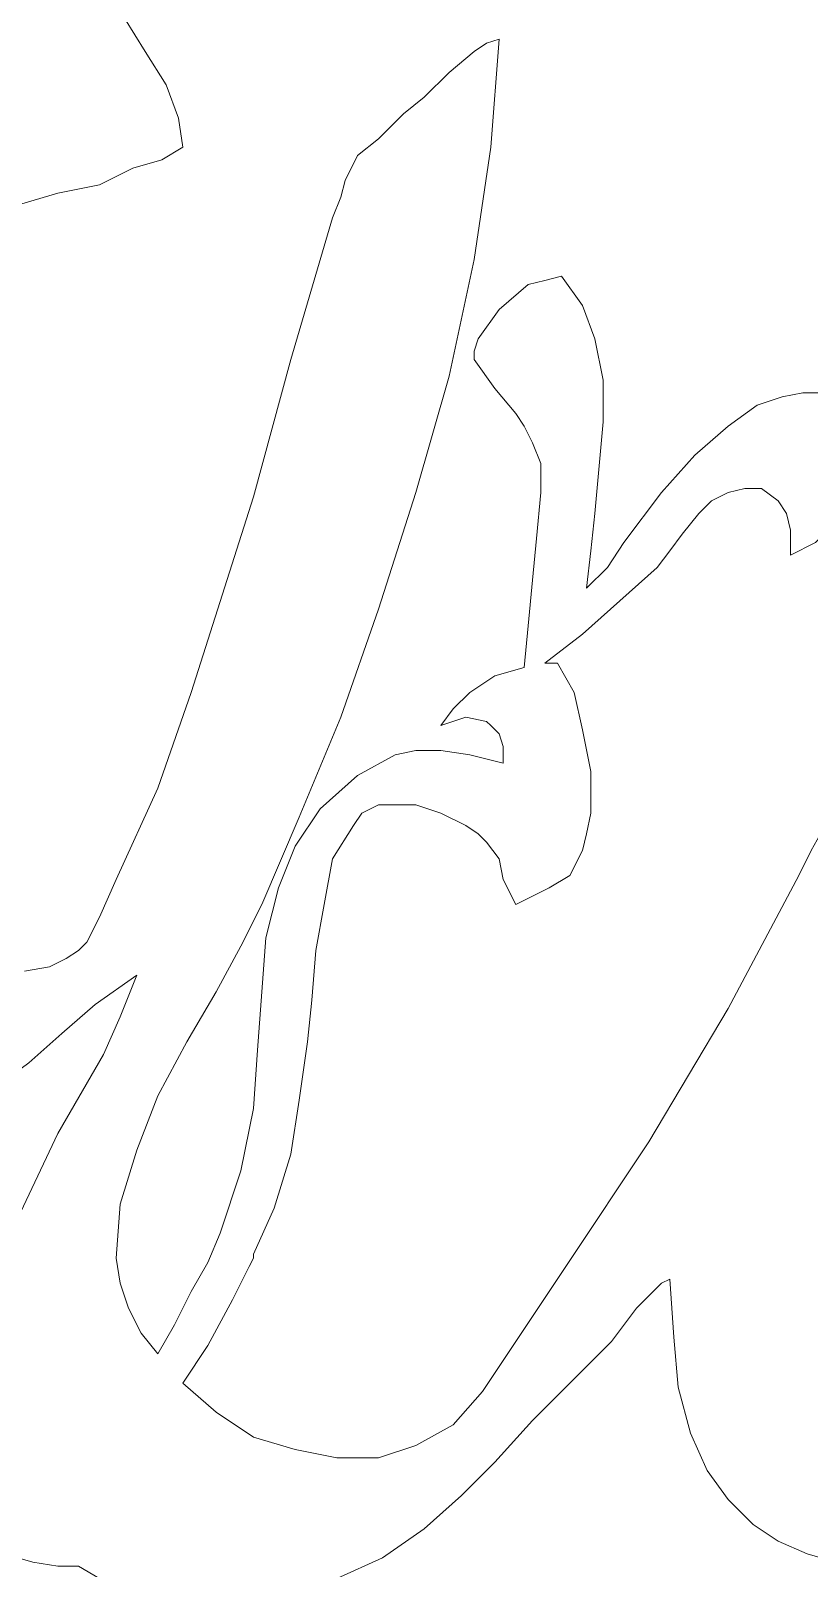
# Model space of a CAD drawing. Header units: centimetres. Extents: x -51 to 51, y -37 to 37.
# Drawn here: x -34.04 to -29.09, y -28.38 to -18.61 of the extents above; entities that cross this region are included whole.
import ezdxf

# ---------------------------------------------------------------- set-up
doc = ezdxf.new("R2010")
doc.units = ezdxf.units.CM
doc.header["$MEASUREMENT"] = 0
doc.layers.add('Layer 1', color=7, linetype='Continuous')

msp = doc.modelspace()

# ---------------------------------------------------------------- linework, layer by layer
at = {"layer": 'Layer 1', "lineweight": 9}
for points, knots in [([(-33.99699, -17.92386), (-33.99699, -17.92386), (-33.89125, -18.0296), (-33.89125, -18.0296), (-33.89125, -18.0296), (-33.89125, -18.0296), (-33.75906, -18.16179), (-33.75906, -18.16179), (-33.75906, -18.16179), (-33.75906, -18.16179), (-33.62688, -18.34684), (-33.62688, -18.34684), (-33.62688, -18.34684), (-33.62688, -18.34684), (-33.44183, -18.5319), (-33.44183, -18.5319), (-33.44183, -18.5319), (-33.44183, -18.5319), (-33.30964, -18.74339), (-33.30964, -18.74339), (-33.30964, -18.74339), (-33.30964, -18.74339), (-33.17746, -18.95488), (-33.17746, -18.95488), (-33.17746, -18.95488), (-33.17746, -18.95488), (-33.09815, -19.16637), (-33.09815, -19.16637), (-33.09815, -19.16637), (-33.09815, -19.16637), (-33.07172, -19.35143), (-33.07172, -19.35143)], [0, 0, 0, 0, 0.1111111, 0.1111111, 0.1111111, 0.1111111, 0.2222222, 0.2222222, 0.2222222, 0.2222222, 0.3333333, 0.3333333, 0.3333333, 0.3333333, 0.4444444, 0.4444444, 0.4444444, 0.4444444, 0.5555556, 0.5555556, 0.5555556, 0.5555556, 0.6666667, 0.6666667, 0.6666667, 0.6666667, 0.7777778, 0.7777778, 0.7777778, 0.7777778, 1, 1, 1, 1]), ([(-31.06254, -18.66408), (-31.06254, -18.66408), (-31.11542, -19.35143), (-31.11542, -19.35143), (-31.11542, -19.35143), (-31.11542, -19.35143), (-31.22116, -20.06521), (-31.22116, -20.06521), (-31.22116, -20.06521), (-31.22116, -20.06521), (-31.37978, -20.80543), (-31.37978, -20.80543), (-31.37978, -20.80543), (-31.37978, -20.80543), (-31.59127, -21.54566), (-31.59127, -21.54566), (-31.59127, -21.54566), (-31.59127, -21.54566), (-31.8292, -22.28588), (-31.8292, -22.28588), (-31.8292, -22.28588), (-31.8292, -22.28588), (-32.06713, -22.97323), (-32.06713, -22.97323), (-32.06713, -22.97323), (-32.06713, -22.97323), (-32.33149, -23.6077), (-32.33149, -23.6077), (-32.33149, -23.6077), (-32.33149, -23.6077), (-32.56942, -24.16287), (-32.56942, -24.16287)], [0, 0, 0, 0, 0.1111111, 0.1111111, 0.1111111, 0.1111111, 0.2222222, 0.2222222, 0.2222222, 0.2222222, 0.3333333, 0.3333333, 0.3333333, 0.3333333, 0.4444444, 0.4444444, 0.4444444, 0.4444444, 0.5555556, 0.5555556, 0.5555556, 0.5555556, 0.6666667, 0.6666667, 0.6666667, 0.6666667, 0.7777778, 0.7777778, 0.7777778, 0.7777778, 1, 1, 1, 1]), ([(-31.67058, -19.13994), (-31.67058, -19.13994), (-31.5384, -19.03419), (-31.5384, -19.03419), (-31.5384, -19.03419), (-31.5384, -19.03419), (-31.37978, -18.87557), (-31.37978, -18.87557), (-31.37978, -18.87557), (-31.37978, -18.87557), (-31.22116, -18.74339), (-31.22116, -18.74339), (-31.22116, -18.74339), (-31.22116, -18.74339), (-31.14185, -18.69052), (-31.14185, -18.69052), (-31.14185, -18.69052), (-31.14185, -18.69052), (-31.06254, -18.66408), (-31.06254, -18.66408)], [0, 0, 0, 0, 0.1666667, 0.1666667, 0.1666667, 0.1666667, 0.3333333, 0.3333333, 0.3333333, 0.3333333, 0.5, 0.5, 0.5, 0.5, 0.6666667, 0.6666667, 0.6666667, 0.6666667, 1, 1, 1, 1]), ([(-32.12, -19.80085), (-32.12, -19.80085), (-32.06713, -19.66867), (-32.06713, -19.66867), (-32.06713, -19.66867), (-32.06713, -19.66867), (-32.04069, -19.56292), (-32.04069, -19.56292), (-32.04069, -19.56292), (-32.04069, -19.56292), (-31.96138, -19.4043), (-31.96138, -19.4043), (-31.96138, -19.4043), (-31.96138, -19.4043), (-31.8292, -19.29855), (-31.8292, -19.29855), (-31.8292, -19.29855), (-31.8292, -19.29855), (-31.67058, -19.13994), (-31.67058, -19.13994)], [0, 0, 0, 0, 0.1666667, 0.1666667, 0.1666667, 0.1666667, 0.3333333, 0.3333333, 0.3333333, 0.3333333, 0.5, 0.5, 0.5, 0.5, 0.6666667, 0.6666667, 0.6666667, 0.6666667, 1, 1, 1, 1]), ([(-33.07172, -19.35143), (-33.07172, -19.35143), (-33.2039, -19.43074), (-33.2039, -19.43074), (-33.2039, -19.43074), (-33.2039, -19.43074), (-33.38895, -19.48361), (-33.38895, -19.48361), (-33.38895, -19.48361), (-33.38895, -19.48361), (-33.60044, -19.58936), (-33.60044, -19.58936), (-33.60044, -19.58936), (-33.60044, -19.58936), (-33.86481, -19.64223), (-33.86481, -19.64223), (-33.86481, -19.64223), (-33.86481, -19.64223), (-34.12917, -19.72154), (-34.12917, -19.72154), (-34.12917, -19.72154), (-34.12917, -19.72154), (-34.3671, -19.77441), (-34.3671, -19.77441), (-34.3671, -19.77441), (-34.3671, -19.77441), (-34.57859, -19.77441), (-34.57859, -19.77441), (-34.57859, -19.77441), (-34.57859, -19.77441), (-34.73721, -19.77441), (-34.73721, -19.77441)], [0, 0, 0, 0, 0.1111111, 0.1111111, 0.1111111, 0.1111111, 0.2222222, 0.2222222, 0.2222222, 0.2222222, 0.3333333, 0.3333333, 0.3333333, 0.3333333, 0.4444444, 0.4444444, 0.4444444, 0.4444444, 0.5555556, 0.5555556, 0.5555556, 0.5555556, 0.6666667, 0.6666667, 0.6666667, 0.6666667, 0.7777778, 0.7777778, 0.7777778, 0.7777778, 1, 1, 1, 1]), ([(-29.15912, -23.97781), (-29.15912, -23.97781), (-29.07981, -23.81919), (-29.07981, -23.81919), (-29.07981, -23.81919), (-29.07981, -23.81919), (-28.94762, -23.58126), (-28.94762, -23.58126), (-28.94762, -23.58126), (-28.94762, -23.58126), (-28.81544, -23.3169), (-28.81544, -23.3169), (-28.81544, -23.3169), (-28.81544, -23.3169), (-28.65682, -23.0261), (-28.65682, -23.0261), (-28.65682, -23.0261), (-28.65682, -23.0261), (-28.47177, -22.70886), (-28.47177, -22.70886), (-28.47177, -22.70886), (-28.47177, -22.70886), (-28.28671, -22.36519), (-28.28671, -22.36519), (-28.28671, -22.36519), (-28.28671, -22.36519), (-27.89016, -21.6514), (-27.89016, -21.6514), (-27.89016, -21.6514), (-27.89016, -21.6514), (-27.49362, -20.93762), (-27.49362, -20.93762), (-27.49362, -20.93762), (-27.49362, -20.93762), (-27.335, -20.62038), (-27.335, -20.62038), (-27.335, -20.62038), (-27.335, -20.62038), (-27.14994, -20.30314), (-27.14994, -20.30314), (-27.14994, -20.30314), (-27.14994, -20.30314), (-26.99132, -20.03878), (-26.99132, -20.03878), (-26.99132, -20.03878), (-26.99132, -20.03878), (-26.85914, -19.80085), (-26.85914, -19.80085), (-26.85914, -19.80085), (-26.85914, -19.80085), (-26.7534, -19.61579), (-26.7534, -19.61579), (-26.7534, -19.61579), (-26.7534, -19.61579), (-26.67409, -19.48361), (-26.67409, -19.48361)], [0, 0, 0, 0, 0.0666667, 0.0666667, 0.0666667, 0.0666667, 0.1333333, 0.1333333, 0.1333333, 0.1333333, 0.2, 0.2, 0.2, 0.2, 0.2666667, 0.2666667, 0.2666667, 0.2666667, 0.3333333, 0.3333333, 0.3333333, 0.3333333, 0.4, 0.4, 0.4, 0.4, 0.4666667, 0.4666667, 0.4666667, 0.4666667, 0.5333333, 0.5333333, 0.5333333, 0.5333333, 0.6, 0.6, 0.6, 0.6, 0.6666667, 0.6666667, 0.6666667, 0.6666667, 0.7333333, 0.7333333, 0.7333333, 0.7333333, 0.8, 0.8, 0.8, 0.8, 0.8666667, 0.8666667, 0.8666667, 0.8666667, 1, 1, 1, 1]), ([(-32.6223, -21.57209), (-32.6223, -21.57209), (-32.38437, -20.69969), (-32.38437, -20.69969), (-32.38437, -20.69969), (-32.38437, -20.69969), (-32.12, -19.80085), (-32.12, -19.80085)], [0, 0, 0, 0, 0.3333333, 0.3333333, 0.3333333, 0.3333333, 1, 1, 1, 1]), ([(-31.22116, -20.69969), (-31.22116, -20.69969), (-31.22116, -20.64682), (-31.22116, -20.64682), (-31.22116, -20.64682), (-31.22116, -20.64682), (-31.19473, -20.56751), (-31.19473, -20.56751), (-31.19473, -20.56751), (-31.19473, -20.56751), (-31.06254, -20.38245), (-31.06254, -20.38245), (-31.06254, -20.38245), (-31.06254, -20.38245), (-30.87749, -20.22383), (-30.87749, -20.22383), (-30.87749, -20.22383), (-30.87749, -20.22383), (-30.77174, -20.19739), (-30.77174, -20.19739), (-30.77174, -20.19739), (-30.77174, -20.19739), (-30.666, -20.17096), (-30.666, -20.17096)], [0, 0, 0, 0, 0.1428571, 0.1428571, 0.1428571, 0.1428571, 0.2857143, 0.2857143, 0.2857143, 0.2857143, 0.4285714, 0.4285714, 0.4285714, 0.4285714, 0.5714286, 0.5714286, 0.5714286, 0.5714286, 0.7142857, 0.7142857, 0.7142857, 0.7142857, 1, 1, 1, 1]), ([(-30.666, -20.17096), (-30.666, -20.17096), (-30.53381, -20.35601), (-30.53381, -20.35601), (-30.53381, -20.35601), (-30.53381, -20.35601), (-30.4545, -20.56751), (-30.4545, -20.56751), (-30.4545, -20.56751), (-30.4545, -20.56751), (-30.40163, -20.83187), (-30.40163, -20.83187), (-30.40163, -20.83187), (-30.40163, -20.83187), (-30.40163, -21.09624), (-30.40163, -21.09624), (-30.40163, -21.09624), (-30.40163, -21.09624), (-30.4545, -21.67784), (-30.4545, -21.67784), (-30.4545, -21.67784), (-30.4545, -21.67784), (-30.48094, -21.91577), (-30.48094, -21.91577), (-30.48094, -21.91577), (-30.48094, -21.91577), (-30.50738, -22.15369), (-30.50738, -22.15369)], [0, 0, 0, 0, 0.125, 0.125, 0.125, 0.125, 0.25, 0.25, 0.25, 0.25, 0.375, 0.375, 0.375, 0.375, 0.5, 0.5, 0.5, 0.5, 0.625, 0.625, 0.625, 0.625, 0.75, 0.75, 0.75, 0.75, 1, 1, 1, 1]), ([(-30.79818, -21.54566), (-30.79818, -21.54566), (-30.79818, -21.3606), (-30.79818, -21.3606), (-30.79818, -21.3606), (-30.79818, -21.3606), (-30.85105, -21.22842), (-30.85105, -21.22842), (-30.85105, -21.22842), (-30.85105, -21.22842), (-30.90392, -21.12267), (-30.90392, -21.12267), (-30.90392, -21.12267), (-30.90392, -21.12267), (-30.9568, -21.04336), (-30.9568, -21.04336), (-30.9568, -21.04336), (-30.9568, -21.04336), (-31.08898, -20.88474), (-31.08898, -20.88474), (-31.08898, -20.88474), (-31.08898, -20.88474), (-31.22116, -20.69969), (-31.22116, -20.69969)], [0, 0, 0, 0, 0.1428571, 0.1428571, 0.1428571, 0.1428571, 0.2857143, 0.2857143, 0.2857143, 0.2857143, 0.4285714, 0.4285714, 0.4285714, 0.4285714, 0.5714286, 0.5714286, 0.5714286, 0.5714286, 0.7142857, 0.7142857, 0.7142857, 0.7142857, 1, 1, 1, 1]), ([(-30.03152, -21.54566), (-30.03152, -21.54566), (-29.82003, -21.30773), (-29.82003, -21.30773), (-29.82003, -21.30773), (-29.82003, -21.30773), (-29.60854, -21.12267), (-29.60854, -21.12267), (-29.60854, -21.12267), (-29.60854, -21.12267), (-29.42348, -20.99049), (-29.42348, -20.99049), (-29.42348, -20.99049), (-29.42348, -20.99049), (-29.26486, -20.93762), (-29.26486, -20.93762), (-29.26486, -20.93762), (-29.26486, -20.93762), (-29.13268, -20.91118), (-29.13268, -20.91118), (-29.13268, -20.91118), (-29.13268, -20.91118), (-29.0005, -20.91118), (-29.0005, -20.91118), (-29.0005, -20.91118), (-29.0005, -20.91118), (-28.89475, -20.96405), (-28.89475, -20.96405), (-28.89475, -20.96405), (-28.89475, -20.96405), (-28.81544, -21.04336), (-28.81544, -21.04336), (-28.81544, -21.04336), (-28.81544, -21.04336), (-28.78901, -21.14911), (-28.78901, -21.14911), (-28.78901, -21.14911), (-28.78901, -21.14911), (-28.76257, -21.28129), (-28.76257, -21.28129), (-28.76257, -21.28129), (-28.76257, -21.28129), (-28.76257, -21.38704), (-28.76257, -21.38704), (-28.76257, -21.38704), (-28.76257, -21.38704), (-28.78901, -21.51922), (-28.78901, -21.51922), (-28.78901, -21.51922), (-28.78901, -21.51922), (-28.84188, -21.6514), (-28.84188, -21.6514), (-28.84188, -21.6514), (-28.84188, -21.6514), (-28.94762, -21.75715), (-28.94762, -21.75715), (-28.94762, -21.75715), (-28.94762, -21.75715), (-29.05337, -21.86289), (-29.05337, -21.86289), (-29.05337, -21.86289), (-29.05337, -21.86289), (-29.21199, -21.9422), (-29.21199, -21.9422)], [0, 0, 0, 0, 0.0588235, 0.0588235, 0.0588235, 0.0588235, 0.1176471, 0.1176471, 0.1176471, 0.1176471, 0.1764706, 0.1764706, 0.1764706, 0.1764706, 0.2352941, 0.2352941, 0.2352941, 0.2352941, 0.2941176, 0.2941176, 0.2941176, 0.2941176, 0.3529412, 0.3529412, 0.3529412, 0.3529412, 0.4117647, 0.4117647, 0.4117647, 0.4117647, 0.4705882, 0.4705882, 0.4705882, 0.4705882, 0.5294118, 0.5294118, 0.5294118, 0.5294118, 0.5882353, 0.5882353, 0.5882353, 0.5882353, 0.6470588, 0.6470588, 0.6470588, 0.6470588, 0.7058824, 0.7058824, 0.7058824, 0.7058824, 0.7647059, 0.7647059, 0.7647059, 0.7647059, 0.8235294, 0.8235294, 0.8235294, 0.8235294, 0.8823529, 0.8823529, 0.8823529, 0.8823529, 1, 1, 1, 1]), ([(-33.4947, -24.00425), (-33.4947, -24.00425), (-33.23033, -23.42265), (-33.23033, -23.42265), (-33.23033, -23.42265), (-33.23033, -23.42265), (-33.01884, -22.81461), (-33.01884, -22.81461), (-33.01884, -22.81461), (-33.01884, -22.81461), (-32.6223, -21.57209), (-32.6223, -21.57209)], [0, 0, 0, 0, 0.25, 0.25, 0.25, 0.25, 0.5, 0.5, 0.5, 0.5, 1, 1, 1, 1]), ([(-30.90392, -22.65599), (-30.90392, -22.65599), (-30.87749, -22.39162), (-30.87749, -22.39162), (-30.87749, -22.39162), (-30.87749, -22.39162), (-30.85105, -22.10082), (-30.85105, -22.10082), (-30.85105, -22.10082), (-30.85105, -22.10082), (-30.82461, -21.83646), (-30.82461, -21.83646), (-30.82461, -21.83646), (-30.82461, -21.83646), (-30.79818, -21.54566), (-30.79818, -21.54566)], [0, 0, 0, 0, 0.2, 0.2, 0.2, 0.2, 0.4, 0.4, 0.4, 0.4, 0.6, 0.6, 0.6, 0.6, 1, 1, 1, 1]), ([(-30.50738, -22.15369), (-30.50738, -22.15369), (-30.37519, -22.02151), (-30.37519, -22.02151), (-30.37519, -22.02151), (-30.37519, -22.02151), (-30.26945, -21.86289), (-30.26945, -21.86289), (-30.26945, -21.86289), (-30.26945, -21.86289), (-30.03152, -21.54566), (-30.03152, -21.54566)], [0, 0, 0, 0, 0.25, 0.25, 0.25, 0.25, 0.5, 0.5, 0.5, 0.5, 1, 1, 1, 1]), ([(-29.39704, -21.51922), (-29.39704, -21.51922), (-29.50279, -21.51922), (-29.50279, -21.51922), (-29.50279, -21.51922), (-29.50279, -21.51922), (-29.60854, -21.54566), (-29.60854, -21.54566), (-29.60854, -21.54566), (-29.60854, -21.54566), (-29.71428, -21.59853), (-29.71428, -21.59853), (-29.71428, -21.59853), (-29.71428, -21.59853), (-29.79359, -21.67784), (-29.79359, -21.67784), (-29.79359, -21.67784), (-29.79359, -21.67784), (-29.89934, -21.81002), (-29.89934, -21.81002)], [0, 0, 0, 0, 0.1666667, 0.1666667, 0.1666667, 0.1666667, 0.3333333, 0.3333333, 0.3333333, 0.3333333, 0.5, 0.5, 0.5, 0.5, 0.6666667, 0.6666667, 0.6666667, 0.6666667, 1, 1, 1, 1]), ([(-29.21199, -21.9422), (-29.21199, -21.9422), (-29.21199, -21.83646), (-29.21199, -21.83646), (-29.21199, -21.83646), (-29.21199, -21.83646), (-29.21199, -21.78358), (-29.21199, -21.78358), (-29.21199, -21.78358), (-29.21199, -21.78358), (-29.23843, -21.67784), (-29.23843, -21.67784), (-29.23843, -21.67784), (-29.23843, -21.67784), (-29.2913, -21.59853), (-29.2913, -21.59853), (-29.2913, -21.59853), (-29.2913, -21.59853), (-29.39704, -21.51922), (-29.39704, -21.51922)], [0, 0, 0, 0, 0.1666667, 0.1666667, 0.1666667, 0.1666667, 0.3333333, 0.3333333, 0.3333333, 0.3333333, 0.5, 0.5, 0.5, 0.5, 0.6666667, 0.6666667, 0.6666667, 0.6666667, 1, 1, 1, 1]), ([(-29.89934, -21.81002), (-29.89934, -21.81002), (-29.97865, -21.91577), (-29.97865, -21.91577), (-29.97865, -21.91577), (-29.97865, -21.91577), (-30.05796, -22.02151), (-30.05796, -22.02151), (-30.05796, -22.02151), (-30.05796, -22.02151), (-30.29588, -22.233), (-30.29588, -22.233), (-30.29588, -22.233), (-30.29588, -22.233), (-30.53381, -22.4445), (-30.53381, -22.4445), (-30.53381, -22.4445), (-30.53381, -22.4445), (-30.77174, -22.62955), (-30.77174, -22.62955)], [0, 0, 0, 0, 0.1666667, 0.1666667, 0.1666667, 0.1666667, 0.3333333, 0.3333333, 0.3333333, 0.3333333, 0.5, 0.5, 0.5, 0.5, 0.6666667, 0.6666667, 0.6666667, 0.6666667, 1, 1, 1, 1]), ([(-31.43265, -23.0261), (-31.43265, -23.0261), (-31.35334, -22.92035), (-31.35334, -22.92035), (-31.35334, -22.92035), (-31.35334, -22.92035), (-31.2476, -22.81461), (-31.2476, -22.81461), (-31.2476, -22.81461), (-31.2476, -22.81461), (-31.08898, -22.70886), (-31.08898, -22.70886), (-31.08898, -22.70886), (-31.08898, -22.70886), (-30.90392, -22.65599), (-30.90392, -22.65599)], [0, 0, 0, 0, 0.2, 0.2, 0.2, 0.2, 0.4, 0.4, 0.4, 0.4, 0.6, 0.6, 0.6, 0.6, 1, 1, 1, 1]), ([(-30.69243, -22.62955), (-30.69243, -22.62955), (-30.58669, -22.81461), (-30.58669, -22.81461), (-30.58669, -22.81461), (-30.58669, -22.81461), (-30.53381, -23.05253), (-30.53381, -23.05253), (-30.53381, -23.05253), (-30.53381, -23.05253), (-30.48094, -23.3169), (-30.48094, -23.3169), (-30.48094, -23.3169), (-30.48094, -23.3169), (-30.48094, -23.58126), (-30.48094, -23.58126)], [0, 0, 0, 0, 0.2, 0.2, 0.2, 0.2, 0.4, 0.4, 0.4, 0.4, 0.6, 0.6, 0.6, 0.6, 1, 1, 1, 1]), ([(-31.03611, -23.26403), (-31.03611, -23.26403), (-31.03611, -23.15828), (-31.03611, -23.15828), (-31.03611, -23.15828), (-31.03611, -23.15828), (-31.06254, -23.07897), (-31.06254, -23.07897), (-31.06254, -23.07897), (-31.06254, -23.07897), (-31.11542, -23.0261), (-31.11542, -23.0261), (-31.11542, -23.0261), (-31.11542, -23.0261), (-31.14185, -22.99966), (-31.14185, -22.99966), (-31.14185, -22.99966), (-31.14185, -22.99966), (-31.27403, -22.97323), (-31.27403, -22.97323), (-31.27403, -22.97323), (-31.27403, -22.97323), (-31.43265, -23.0261), (-31.43265, -23.0261)], [0, 0, 0, 0, 0.1428571, 0.1428571, 0.1428571, 0.1428571, 0.2857143, 0.2857143, 0.2857143, 0.2857143, 0.4285714, 0.4285714, 0.4285714, 0.4285714, 0.5714286, 0.5714286, 0.5714286, 0.5714286, 0.7142857, 0.7142857, 0.7142857, 0.7142857, 1, 1, 1, 1]), ([(-32.19931, -23.55483), (-32.19931, -23.55483), (-31.96138, -23.34334), (-31.96138, -23.34334), (-31.96138, -23.34334), (-31.96138, -23.34334), (-31.72345, -23.21115), (-31.72345, -23.21115), (-31.72345, -23.21115), (-31.72345, -23.21115), (-31.59127, -23.18472), (-31.59127, -23.18472), (-31.59127, -23.18472), (-31.59127, -23.18472), (-31.43265, -23.18472), (-31.43265, -23.18472), (-31.43265, -23.18472), (-31.43265, -23.18472), (-31.2476, -23.21115), (-31.2476, -23.21115), (-31.2476, -23.21115), (-31.2476, -23.21115), (-31.03611, -23.26403), (-31.03611, -23.26403)], [0, 0, 0, 0, 0.1428571, 0.1428571, 0.1428571, 0.1428571, 0.2857143, 0.2857143, 0.2857143, 0.2857143, 0.4285714, 0.4285714, 0.4285714, 0.4285714, 0.5714286, 0.5714286, 0.5714286, 0.5714286, 0.7142857, 0.7142857, 0.7142857, 0.7142857, 1, 1, 1, 1]), ([(-31.27403, -23.66057), (-31.27403, -23.66057), (-31.43265, -23.58126), (-31.43265, -23.58126), (-31.43265, -23.58126), (-31.43265, -23.58126), (-31.59127, -23.52839), (-31.59127, -23.52839), (-31.59127, -23.52839), (-31.59127, -23.52839), (-31.72345, -23.52839), (-31.72345, -23.52839), (-31.72345, -23.52839), (-31.72345, -23.52839), (-31.8292, -23.52839), (-31.8292, -23.52839), (-31.8292, -23.52839), (-31.8292, -23.52839), (-31.93495, -23.58126), (-31.93495, -23.58126), (-31.93495, -23.58126), (-31.93495, -23.58126), (-31.98782, -23.66057), (-31.98782, -23.66057), (-31.98782, -23.66057), (-31.98782, -23.66057), (-32.12, -23.87207), (-32.12, -23.87207), (-32.12, -23.87207), (-32.12, -23.87207), (-32.17287, -24.16287), (-32.17287, -24.16287), (-32.17287, -24.16287), (-32.17287, -24.16287), (-32.22575, -24.45367), (-32.22575, -24.45367), (-32.22575, -24.45367), (-32.22575, -24.45367), (-32.25218, -24.77091), (-32.25218, -24.77091), (-32.25218, -24.77091), (-32.25218, -24.77091), (-32.27862, -25.03527), (-32.27862, -25.03527)], [0, 0, 0, 0, 0.0833333, 0.0833333, 0.0833333, 0.0833333, 0.1666667, 0.1666667, 0.1666667, 0.1666667, 0.25, 0.25, 0.25, 0.25, 0.3333333, 0.3333333, 0.3333333, 0.3333333, 0.4166667, 0.4166667, 0.4166667, 0.4166667, 0.5, 0.5, 0.5, 0.5, 0.5833333, 0.5833333, 0.5833333, 0.5833333, 0.6666667, 0.6666667, 0.6666667, 0.6666667, 0.75, 0.75, 0.75, 0.75, 0.8333333, 0.8333333, 0.8333333, 0.8333333, 1, 1, 1, 1]), ([(-32.83379, -26.25135), (-32.83379, -26.25135), (-32.7016, -25.8548), (-32.7016, -25.8548), (-32.7016, -25.8548), (-32.7016, -25.8548), (-32.6223, -25.45825), (-32.6223, -25.45825), (-32.6223, -25.45825), (-32.6223, -25.45825), (-32.59586, -25.08814), (-32.59586, -25.08814), (-32.59586, -25.08814), (-32.59586, -25.08814), (-32.56942, -24.71803), (-32.56942, -24.71803), (-32.56942, -24.71803), (-32.56942, -24.71803), (-32.54299, -24.37436), (-32.54299, -24.37436), (-32.54299, -24.37436), (-32.54299, -24.37436), (-32.46368, -24.05712), (-32.46368, -24.05712), (-32.46368, -24.05712), (-32.46368, -24.05712), (-32.35793, -23.79276), (-32.35793, -23.79276), (-32.35793, -23.79276), (-32.35793, -23.79276), (-32.19931, -23.55483), (-32.19931, -23.55483)], [0, 0, 0, 0, 0.1111111, 0.1111111, 0.1111111, 0.1111111, 0.2222222, 0.2222222, 0.2222222, 0.2222222, 0.3333333, 0.3333333, 0.3333333, 0.3333333, 0.4444444, 0.4444444, 0.4444444, 0.4444444, 0.5555556, 0.5555556, 0.5555556, 0.5555556, 0.6666667, 0.6666667, 0.6666667, 0.6666667, 0.7777778, 0.7777778, 0.7777778, 0.7777778, 1, 1, 1, 1]), ([(-30.48094, -23.58126), (-30.48094, -23.58126), (-30.50738, -23.71345), (-30.50738, -23.71345), (-30.50738, -23.71345), (-30.50738, -23.71345), (-30.53381, -23.81919), (-30.53381, -23.81919), (-30.53381, -23.81919), (-30.53381, -23.81919), (-30.61312, -23.97781), (-30.61312, -23.97781), (-30.61312, -23.97781), (-30.61312, -23.97781), (-30.7453, -24.05712), (-30.7453, -24.05712), (-30.7453, -24.05712), (-30.7453, -24.05712), (-30.9568, -24.16287), (-30.9568, -24.16287)], [0, 0, 0, 0, 0.1666667, 0.1666667, 0.1666667, 0.1666667, 0.3333333, 0.3333333, 0.3333333, 0.3333333, 0.5, 0.5, 0.5, 0.5, 0.6666667, 0.6666667, 0.6666667, 0.6666667, 1, 1, 1, 1]), ([(-30.9568, -24.16287), (-30.9568, -24.16287), (-31.03611, -24.00425), (-31.03611, -24.00425), (-31.03611, -24.00425), (-31.03611, -24.00425), (-31.06254, -23.87207), (-31.06254, -23.87207), (-31.06254, -23.87207), (-31.06254, -23.87207), (-31.14185, -23.76632), (-31.14185, -23.76632), (-31.14185, -23.76632), (-31.14185, -23.76632), (-31.19473, -23.71345), (-31.19473, -23.71345), (-31.19473, -23.71345), (-31.19473, -23.71345), (-31.27403, -23.66057), (-31.27403, -23.66057)], [0, 0, 0, 0, 0.1666667, 0.1666667, 0.1666667, 0.1666667, 0.3333333, 0.3333333, 0.3333333, 0.3333333, 0.5, 0.5, 0.5, 0.5, 0.6666667, 0.6666667, 0.6666667, 0.6666667, 1, 1, 1, 1]), ([(-34.0763, -24.58585), (-34.0763, -24.58585), (-33.91768, -24.55941), (-33.91768, -24.55941), (-33.91768, -24.55941), (-33.91768, -24.55941), (-33.81194, -24.50654), (-33.81194, -24.50654), (-33.81194, -24.50654), (-33.81194, -24.50654), (-33.73263, -24.45367), (-33.73263, -24.45367), (-33.73263, -24.45367), (-33.73263, -24.45367), (-33.67975, -24.4008), (-33.67975, -24.4008), (-33.67975, -24.4008), (-33.67975, -24.4008), (-33.60044, -24.24218), (-33.60044, -24.24218), (-33.60044, -24.24218), (-33.60044, -24.24218), (-33.4947, -24.00425), (-33.4947, -24.00425)], [0, 0, 0, 0, 0.1428571, 0.1428571, 0.1428571, 0.1428571, 0.2857143, 0.2857143, 0.2857143, 0.2857143, 0.4285714, 0.4285714, 0.4285714, 0.4285714, 0.5714286, 0.5714286, 0.5714286, 0.5714286, 0.7142857, 0.7142857, 0.7142857, 0.7142857, 1, 1, 1, 1]), ([(-31.16829, -27.25594), (-31.16829, -27.25594), (-30.63956, -26.46284), (-30.63956, -26.46284), (-30.63956, -26.46284), (-30.63956, -26.46284), (-30.11083, -25.66975), (-30.11083, -25.66975), (-30.11083, -25.66975), (-30.11083, -25.66975), (-29.60854, -24.82378), (-29.60854, -24.82378), (-29.60854, -24.82378), (-29.60854, -24.82378), (-29.15912, -23.97781), (-29.15912, -23.97781)], [0, 0, 0, 0, 0.2, 0.2, 0.2, 0.2, 0.4, 0.4, 0.4, 0.4, 0.6, 0.6, 0.6, 0.6, 1, 1, 1, 1]), ([(-32.56942, -24.16287), (-32.56942, -24.16287), (-32.7016, -24.42723), (-32.7016, -24.42723), (-32.7016, -24.42723), (-32.7016, -24.42723), (-32.86022, -24.71803), (-32.86022, -24.71803), (-32.86022, -24.71803), (-32.86022, -24.71803), (-33.04528, -25.03527), (-33.04528, -25.03527), (-33.04528, -25.03527), (-33.04528, -25.03527), (-33.23033, -25.37895), (-33.23033, -25.37895), (-33.23033, -25.37895), (-33.23033, -25.37895), (-33.36252, -25.72262), (-33.36252, -25.72262), (-33.36252, -25.72262), (-33.36252, -25.72262), (-33.46826, -26.06629), (-33.46826, -26.06629), (-33.46826, -26.06629), (-33.46826, -26.06629), (-33.4947, -26.40997), (-33.4947, -26.40997), (-33.4947, -26.40997), (-33.4947, -26.40997), (-33.46826, -26.56859), (-33.46826, -26.56859), (-33.46826, -26.56859), (-33.46826, -26.56859), (-33.41539, -26.72721), (-33.41539, -26.72721)], [0, 0, 0, 0, 0.1, 0.1, 0.1, 0.1, 0.2, 0.2, 0.2, 0.2, 0.3, 0.3, 0.3, 0.3, 0.4, 0.4, 0.4, 0.4, 0.5, 0.5, 0.5, 0.5, 0.6, 0.6, 0.6, 0.6, 0.7, 0.7, 0.7, 0.7, 0.8, 0.8, 0.8, 0.8, 1, 1, 1, 1]), ([(-33.36252, -24.61229), (-33.36252, -24.61229), (-33.62688, -24.79734), (-33.62688, -24.79734), (-33.62688, -24.79734), (-33.62688, -24.79734), (-33.83837, -24.9824), (-33.83837, -24.9824), (-33.83837, -24.9824), (-33.83837, -24.9824), (-34.04987, -25.16745), (-34.04987, -25.16745), (-34.04987, -25.16745), (-34.04987, -25.16745), (-34.15561, -25.24676), (-34.15561, -25.24676), (-34.15561, -25.24676), (-34.15561, -25.24676), (-34.31423, -25.32607), (-34.31423, -25.32607)], [0, 0, 0, 0, 0.1666667, 0.1666667, 0.1666667, 0.1666667, 0.3333333, 0.3333333, 0.3333333, 0.3333333, 0.5, 0.5, 0.5, 0.5, 0.6666667, 0.6666667, 0.6666667, 0.6666667, 1, 1, 1, 1]), ([(-34.28779, -26.70077), (-34.28779, -26.70077), (-34.20848, -26.40997), (-34.20848, -26.40997), (-34.20848, -26.40997), (-34.20848, -26.40997), (-34.10274, -26.11917), (-34.10274, -26.11917), (-34.10274, -26.11917), (-34.10274, -26.11917), (-33.86481, -25.61687), (-33.86481, -25.61687), (-33.86481, -25.61687), (-33.86481, -25.61687), (-33.57401, -25.11458), (-33.57401, -25.11458), (-33.57401, -25.11458), (-33.57401, -25.11458), (-33.46826, -24.87665), (-33.46826, -24.87665), (-33.46826, -24.87665), (-33.46826, -24.87665), (-33.36252, -24.61229), (-33.36252, -24.61229)], [0, 0, 0, 0, 0.1428571, 0.1428571, 0.1428571, 0.1428571, 0.2857143, 0.2857143, 0.2857143, 0.2857143, 0.4285714, 0.4285714, 0.4285714, 0.4285714, 0.5714286, 0.5714286, 0.5714286, 0.5714286, 0.7142857, 0.7142857, 0.7142857, 0.7142857, 1, 1, 1, 1]), ([(-32.27862, -25.03527), (-32.27862, -25.03527), (-32.33149, -25.40538), (-32.33149, -25.40538), (-32.33149, -25.40538), (-32.33149, -25.40538), (-32.38437, -25.74906), (-32.38437, -25.74906), (-32.38437, -25.74906), (-32.38437, -25.74906), (-32.49011, -26.09273), (-32.49011, -26.09273), (-32.49011, -26.09273), (-32.49011, -26.09273), (-32.6223, -26.38353), (-32.6223, -26.38353)], [0, 0, 0, 0, 0.2, 0.2, 0.2, 0.2, 0.4, 0.4, 0.4, 0.4, 0.6, 0.6, 0.6, 0.6, 1, 1, 1, 1]), ([(-33.23033, -27.01801), (-33.23033, -27.01801), (-33.12459, -26.83295), (-33.12459, -26.83295), (-33.12459, -26.83295), (-33.12459, -26.83295), (-33.01884, -26.62146), (-33.01884, -26.62146), (-33.01884, -26.62146), (-33.01884, -26.62146), (-32.9131, -26.4364), (-32.9131, -26.4364), (-32.9131, -26.4364), (-32.9131, -26.4364), (-32.83379, -26.25135), (-32.83379, -26.25135)], [0, 0, 0, 0, 0.2, 0.2, 0.2, 0.2, 0.4, 0.4, 0.4, 0.4, 0.6, 0.6, 0.6, 0.6, 1, 1, 1, 1]), ([(-32.6223, -26.38353), (-32.6223, -26.38353), (-32.6223, -26.40997), (-32.6223, -26.40997), (-32.6223, -26.40997), (-32.6223, -26.40997), (-32.64873, -26.46284), (-32.64873, -26.46284), (-32.64873, -26.46284), (-32.64873, -26.46284), (-32.7016, -26.56859), (-32.7016, -26.56859), (-32.7016, -26.56859), (-32.7016, -26.56859), (-32.75448, -26.67433), (-32.75448, -26.67433), (-32.75448, -26.67433), (-32.75448, -26.67433), (-32.9131, -26.96513), (-32.9131, -26.96513), (-32.9131, -26.96513), (-32.9131, -26.96513), (-33.07172, -27.20306), (-33.07172, -27.20306)], [0, 0, 0, 0, 0.1428571, 0.1428571, 0.1428571, 0.1428571, 0.2857143, 0.2857143, 0.2857143, 0.2857143, 0.4285714, 0.4285714, 0.4285714, 0.4285714, 0.5714286, 0.5714286, 0.5714286, 0.5714286, 0.7142857, 0.7142857, 0.7142857, 0.7142857, 1, 1, 1, 1]), ([(-29.97865, -26.54215), (-29.97865, -26.54215), (-30.03152, -26.56859), (-30.03152, -26.56859), (-30.03152, -26.56859), (-30.03152, -26.56859), (-30.03152, -26.56859), (-30.03152, -26.56859), (-30.03152, -26.56859), (-30.03152, -26.56859), (-30.05796, -26.59502), (-30.05796, -26.59502), (-30.05796, -26.59502), (-30.05796, -26.59502), (-30.11083, -26.6479), (-30.11083, -26.6479)], [0, 0, 0, 0, 0.2, 0.2, 0.2, 0.2, 0.4, 0.4, 0.4, 0.4, 0.6, 0.6, 0.6, 0.6, 1, 1, 1, 1]), ([(-27.75798, -28.04903), (-27.75798, -28.04903), (-28.04878, -28.23409), (-28.04878, -28.23409), (-28.04878, -28.23409), (-28.04878, -28.23409), (-28.36602, -28.33983), (-28.36602, -28.33983), (-28.36602, -28.33983), (-28.36602, -28.33983), (-28.73613, -28.36627), (-28.73613, -28.36627), (-28.73613, -28.36627), (-28.73613, -28.36627), (-28.92119, -28.33983), (-28.92119, -28.33983), (-28.92119, -28.33983), (-28.92119, -28.33983), (-29.10624, -28.28696), (-29.10624, -28.28696), (-29.10624, -28.28696), (-29.10624, -28.28696), (-29.2913, -28.20765), (-29.2913, -28.20765), (-29.2913, -28.20765), (-29.2913, -28.20765), (-29.44992, -28.1019), (-29.44992, -28.1019), (-29.44992, -28.1019), (-29.44992, -28.1019), (-29.60854, -27.94328), (-29.60854, -27.94328), (-29.60854, -27.94328), (-29.60854, -27.94328), (-29.74072, -27.75823), (-29.74072, -27.75823), (-29.74072, -27.75823), (-29.74072, -27.75823), (-29.84646, -27.5203), (-29.84646, -27.5203), (-29.84646, -27.5203), (-29.84646, -27.5203), (-29.92577, -27.2295), (-29.92577, -27.2295), (-29.92577, -27.2295), (-29.92577, -27.2295), (-29.95221, -26.91226), (-29.95221, -26.91226), (-29.95221, -26.91226), (-29.95221, -26.91226), (-29.97865, -26.54215), (-29.97865, -26.54215)], [0, 0, 0, 0, 0.0714286, 0.0714286, 0.0714286, 0.0714286, 0.1428571, 0.1428571, 0.1428571, 0.1428571, 0.2142857, 0.2142857, 0.2142857, 0.2142857, 0.2857143, 0.2857143, 0.2857143, 0.2857143, 0.3571429, 0.3571429, 0.3571429, 0.3571429, 0.4285714, 0.4285714, 0.4285714, 0.4285714, 0.5, 0.5, 0.5, 0.5, 0.5714286, 0.5714286, 0.5714286, 0.5714286, 0.6428571, 0.6428571, 0.6428571, 0.6428571, 0.7142857, 0.7142857, 0.7142857, 0.7142857, 0.7857143, 0.7857143, 0.7857143, 0.7857143, 0.8571429, 0.8571429, 0.8571429, 0.8571429, 1, 1, 1, 1]), ([(-30.11083, -26.6479), (-30.11083, -26.6479), (-30.13727, -26.67433), (-30.13727, -26.67433), (-30.13727, -26.67433), (-30.13727, -26.67433), (-30.19014, -26.72721), (-30.19014, -26.72721), (-30.19014, -26.72721), (-30.19014, -26.72721), (-30.34876, -26.9387), (-30.34876, -26.9387), (-30.34876, -26.9387), (-30.34876, -26.9387), (-30.53381, -27.12375), (-30.53381, -27.12375), (-30.53381, -27.12375), (-30.53381, -27.12375), (-30.58669, -27.17663), (-30.58669, -27.17663), (-30.58669, -27.17663), (-30.58669, -27.17663), (-30.61312, -27.20306), (-30.61312, -27.20306)], [0, 0, 0, 0, 0.1428571, 0.1428571, 0.1428571, 0.1428571, 0.2857143, 0.2857143, 0.2857143, 0.2857143, 0.4285714, 0.4285714, 0.4285714, 0.4285714, 0.5714286, 0.5714286, 0.5714286, 0.5714286, 0.7142857, 0.7142857, 0.7142857, 0.7142857, 1, 1, 1, 1]), ([(-33.41539, -26.72721), (-33.41539, -26.72721), (-33.33608, -26.88582), (-33.33608, -26.88582), (-33.33608, -26.88582), (-33.33608, -26.88582), (-33.23033, -27.01801), (-33.23033, -27.01801)], [0, 0, 0, 0, 0.3333333, 0.3333333, 0.3333333, 0.3333333, 1, 1, 1, 1]), ([(-33.07172, -27.20306), (-33.07172, -27.20306), (-32.86022, -27.38812), (-32.86022, -27.38812), (-32.86022, -27.38812), (-32.86022, -27.38812), (-32.6223, -27.54674), (-32.6223, -27.54674), (-32.6223, -27.54674), (-32.6223, -27.54674), (-32.35793, -27.62605), (-32.35793, -27.62605), (-32.35793, -27.62605), (-32.35793, -27.62605), (-32.09357, -27.67892), (-32.09357, -27.67892), (-32.09357, -27.67892), (-32.09357, -27.67892), (-31.8292, -27.67892), (-31.8292, -27.67892), (-31.8292, -27.67892), (-31.8292, -27.67892), (-31.59127, -27.59961), (-31.59127, -27.59961), (-31.59127, -27.59961), (-31.59127, -27.59961), (-31.35334, -27.46743), (-31.35334, -27.46743), (-31.35334, -27.46743), (-31.35334, -27.46743), (-31.16829, -27.25594), (-31.16829, -27.25594)], [0, 0, 0, 0, 0.1111111, 0.1111111, 0.1111111, 0.1111111, 0.2222222, 0.2222222, 0.2222222, 0.2222222, 0.3333333, 0.3333333, 0.3333333, 0.3333333, 0.4444444, 0.4444444, 0.4444444, 0.4444444, 0.5555556, 0.5555556, 0.5555556, 0.5555556, 0.6666667, 0.6666667, 0.6666667, 0.6666667, 0.7777778, 0.7777778, 0.7777778, 0.7777778, 1, 1, 1, 1]), ([(-30.61312, -27.20306), (-30.61312, -27.20306), (-30.85105, -27.44099), (-30.85105, -27.44099), (-30.85105, -27.44099), (-30.85105, -27.44099), (-31.08898, -27.70536), (-31.08898, -27.70536), (-31.08898, -27.70536), (-31.08898, -27.70536), (-31.30047, -27.91685), (-31.30047, -27.91685), (-31.30047, -27.91685), (-31.30047, -27.91685), (-31.5384, -28.12834), (-31.5384, -28.12834), (-31.5384, -28.12834), (-31.5384, -28.12834), (-31.80276, -28.31339), (-31.80276, -28.31339), (-31.80276, -28.31339), (-31.80276, -28.31339), (-32.09357, -28.44558), (-32.09357, -28.44558), (-32.09357, -28.44558), (-32.09357, -28.44558), (-32.43724, -28.52489), (-32.43724, -28.52489), (-32.43724, -28.52489), (-32.43724, -28.52489), (-32.86022, -28.55132), (-32.86022, -28.55132)], [0, 0, 0, 0, 0.1111111, 0.1111111, 0.1111111, 0.1111111, 0.2222222, 0.2222222, 0.2222222, 0.2222222, 0.3333333, 0.3333333, 0.3333333, 0.3333333, 0.4444444, 0.4444444, 0.4444444, 0.4444444, 0.5555556, 0.5555556, 0.5555556, 0.5555556, 0.6666667, 0.6666667, 0.6666667, 0.6666667, 0.7777778, 0.7777778, 0.7777778, 0.7777778, 1, 1, 1, 1]), ([(-33.73263, -28.36627), (-33.73263, -28.36627), (-33.86481, -28.36627), (-33.86481, -28.36627), (-33.86481, -28.36627), (-33.86481, -28.36627), (-34.02343, -28.33983), (-34.02343, -28.33983), (-34.02343, -28.33983), (-34.02343, -28.33983), (-34.39354, -28.23409), (-34.39354, -28.23409), (-34.39354, -28.23409), (-34.39354, -28.23409), (-34.60503, -28.15478), (-34.60503, -28.15478), (-34.60503, -28.15478), (-34.60503, -28.15478), (-34.8694, -28.07547), (-34.8694, -28.07547), (-34.8694, -28.07547), (-34.8694, -28.07547), (-35.13376, -27.96972), (-35.13376, -27.96972), (-35.13376, -27.96972), (-35.13376, -27.96972), (-35.451, -27.86397), (-35.451, -27.86397)], [0, 0, 0, 0, 0.125, 0.125, 0.125, 0.125, 0.25, 0.25, 0.25, 0.25, 0.375, 0.375, 0.375, 0.375, 0.5, 0.5, 0.5, 0.5, 0.625, 0.625, 0.625, 0.625, 0.75, 0.75, 0.75, 0.75, 1, 1, 1, 1]), ([(-33.36252, -28.57776), (-33.36252, -28.57776), (-33.46826, -28.52489), (-33.46826, -28.52489), (-33.46826, -28.52489), (-33.46826, -28.52489), (-33.54757, -28.49845), (-33.54757, -28.49845), (-33.54757, -28.49845), (-33.54757, -28.49845), (-33.60044, -28.44558), (-33.60044, -28.44558), (-33.60044, -28.44558), (-33.60044, -28.44558), (-33.73263, -28.36627), (-33.73263, -28.36627)], [0, 0, 0, 0, 0.2, 0.2, 0.2, 0.2, 0.4, 0.4, 0.4, 0.4, 0.6, 0.6, 0.6, 0.6, 1, 1, 1, 1])]:
    msp.add_open_spline(points, degree=3, knots=knots, dxfattribs=at)
msp.add_open_spline([(-30.77174, -22.62955), (-30.77174, -22.62955), (-30.69243, -22.62955), (-30.69243, -22.62955)], degree=3, dxfattribs=at)

doc.saveas('drawing.dxf')
